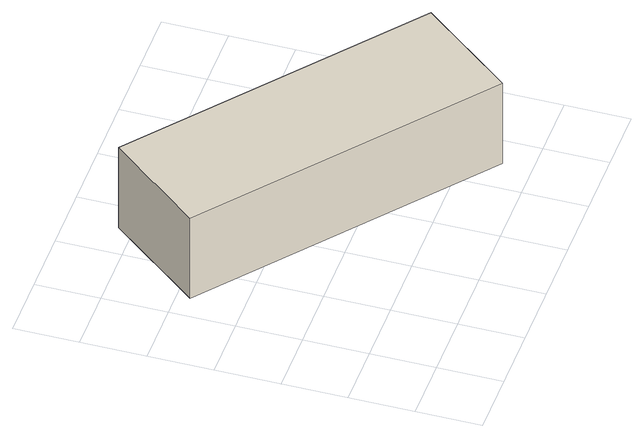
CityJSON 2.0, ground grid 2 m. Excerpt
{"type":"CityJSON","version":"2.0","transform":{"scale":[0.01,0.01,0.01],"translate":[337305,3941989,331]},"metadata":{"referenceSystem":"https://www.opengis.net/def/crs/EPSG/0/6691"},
"CityObjects":{
"building1":{"type":"Building","attributes":{"BuildingIDAttribute.prefecture":"14","BuildingIDAttribute.city":"14151","BuildingDetailAttribute.surveyYear":2015},"geometry":[{"type":"Solid","lod":"1","boundaries":[[[[0,1,2,3]],[[2,4,5,3]],[[1,6,4,2]],[[0,7,6,1]],[[3,5,7,0]],[[4,6,7,5]]]]}]}
},
"vertices":[
[311,1048,43],[1139,378,43],[907,91,43],[78,760,43],[907,91,343],[78,760,343],[1139,378,343],[311,1048,343]
]}
